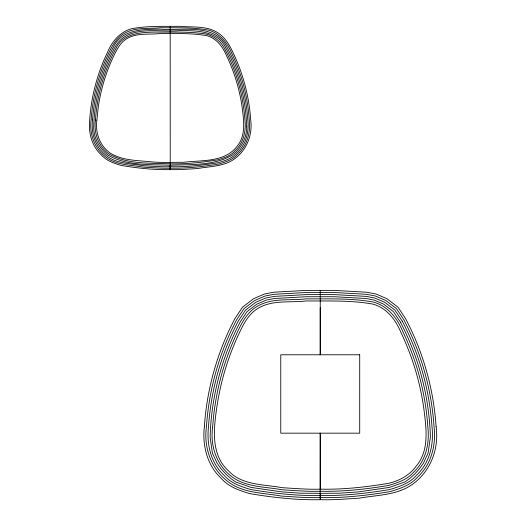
<?xml version="1.0" encoding="UTF-8"?>
<svg xmlns="http://www.w3.org/2000/svg" width="526" height="526" viewBox="0 0 526 526"><rect width="100%" height="100%" fill="white"/><g stroke="black" fill="none" stroke-linecap="round" stroke-linejoin="round"><path stroke-width="0.79" d="M320.242 489.154C343.07 489.653 365.787 487.135 388.28 483.361C399.372 480.869 409.465 475.379 416.237 466.082C429.893 449.993 426.093 427.158 423.739 407.86A260.824 260.824 0 0 0 412.233 360.113A259.87 259.87 0 0 0 401.101 332.84C395.835 320.032 386.952 308.045 373.046 304.133C351.144 300.149 328.618 301.155 306.441 300.925C290.608 302.877 273.316 299.662 258.831 307.855C249.166 313.266 243.906 323.155 239.376 332.84A259.87 259.87 0 0 0 228.245 360.113A260.824 260.824 0 0 0 216.745 407.86C213.641 429.111 210.781 454.99 228.488 470.849C242.052 485.531 264.19 484.282 282.284 487.707C294.935 488.43 307.546 489.575 320.242 489.154L320.242 433.168M320.235 354.78L320.242 307.513M170.194 165.532L170.154 169.622C153.743 169.931 137.417 168.129 121.243 165.453C113.945 163.31 106.581 160.857 101.4 154.973C91.662 146.09 88.223 132.434 89.716 119.639A183.758 183.758 0 0 1 107.56 52.225C111.966 41.488 119.921 32.04 131.415 28.772C147.365 25.702 163.803 26.491 179.971 26.3C192.181 27.51 205.357 25.629 216.469 31.968C224.424 36.366 229.119 44.21 232.827 52.225A183.758 183.758 0 0 1 250.672 119.639C252.723 134.288 247.128 149.542 235.109 158.425C224.405 166.676 209.966 166.308 197.243 168.576C188.236 169.076 179.261 169.891 170.227 169.622L170.194 26.3M320.235 433.168L320.189 499.7C296.546 500.154 273.04 497.524 249.758 493.618C239.218 490.488 228.606 486.866 221.183 478.318C207.099 465.254 202.221 445.351 204.351 426.717M95.456 120.033C93.641 132.808 98.277 146.202 108.869 153.914C126.911 164.454 149.831 162.942 170.194 163.823C186.158 164.184 202.043 162.429 217.777 159.832C224.03 157.899 230.493 156.018 234.918 150.883C243.512 143.171 246.201 131.158 244.925 120.033A177.906 177.906 0 0 0 224.602 48.727C221.091 41.699 214.7 36.702 207.283 34.308C191.924 31.507 176.125 32.224 160.568 32.06C144.749 32.125 123.676 31.711 115.786 48.727A177.906 177.906 0 0 0 95.462 120.033M170.214 168.169C186.52 168.498 202.734 166.709 218.803 164.053C225.838 161.962 232.972 159.648 237.969 153.954C247.417 145.36 250.678 132.118 249.239 119.737A182.325 182.325 0 0 0 231.532 52.85C227.278 42.494 219.664 33.296 208.546 30.153C192.746 27.148 176.466 27.917 160.45 27.733C148.483 28.976 135.544 27.023 124.636 33.223C116.936 37.477 112.446 45.104 108.849 52.85A182.325 182.325 0 0 0 91.149 119.737C89.15 133.92 94.509 148.713 106.167 157.3C116.687 165.328 130.829 164.894 143.276 167.143C152.244 167.643 161.173 168.451 170.168 168.169M320.275 497.583C343.754 498.063 367.109 495.446 390.239 491.567C400.398 488.516 410.681 485.11 417.841 476.826C431.511 464.195 436.12 444.891 434.068 426.862A269.154 269.154 0 0 0 408.577 329.184L403.968 319.972L396.499 308.69L385.834 300.524L375.472 296.046L366.359 294.284L334.266 292.515L306.211 292.515L274.118 294.284L265.005 296.046L254.643 300.524L243.979 308.69L236.516 319.972L231.913 329.184A269.154 269.154 0 0 0 206.429 426.862C203.555 447.495 211.169 469.067 228.047 481.704C243.13 493.408 263.546 492.809 281.482 496.084C294.389 496.82 307.256 497.99 320.209 497.583M320.255 495.472C343.577 495.979 366.78 493.368 389.746 489.522C399.53 486.55 409.498 483.348 416.382 475.34C429.637 463.136 433.983 444.431 432.004 427A267.004 267.004 0 0 0 402.193 321.024M320.222 495.472C296.901 495.979 273.704 493.368 250.731 489.522C240.947 486.55 230.986 483.348 224.096 475.34C210.841 463.136 206.501 444.431 208.48 427A267.004 267.004 0 0 1 238.291 321.024L245.504 310.149L255.689 302.351L265.61 298.064L274.368 296.375L306.27 294.613L334.214 294.613L366.109 296.375L374.867 298.064L384.795 302.351L394.98 310.149L402.18 321.031M400.378 322.109L393.441 311.629L383.737 304.199L374.256 300.103L365.859 298.479L334.155 296.73L306.329 296.73L274.625 298.479L266.228 300.103L256.741 304.199L247.042 311.629L240.106 322.109A264.795 264.795 0 0 0 210.104 437.113L212.392 453.064L217.054 463.143L221.025 468.725L225.575 473.827L230.644 478.404L235.543 481.941L251.224 487.451L281.883 491.882L301.003 493.21L320.242 493.316L339.48 493.21L358.594 491.882L389.253 487.451L404.941 481.941L409.839 478.404L414.909 473.827L419.459 468.725L423.43 463.143L428.085 453.064L430.399 437.113A264.795 264.795 0 0 0 400.391 322.103M436.126 426.717C439.059 448.034 431.123 470.283 413.725 483.348C398.366 495.374 377.523 494.874 359.199 498.175C346.226 498.904 333.306 500.094 320.295 499.7L320.242 493.73M320.242 290.418L320.242 354.78M204.364 426.717A271.271 271.271 0 0 1 230.04 328.27L234.727 318.907L242.46 307.23L253.604 298.696L264.4 294.027L273.868 292.2L306.158 290.418L334.326 290.418L366.609 292.2L376.077 294.027L386.88 298.696L398.024 307.23L405.756 318.907L410.431 328.277A271.271 271.271 0 0 1 436.12 426.717M359.718 354.78L359.712 433.168L280.766 433.168L280.766 354.78L359.718 354.78M92.576 119.836C90.643 133.551 95.758 147.878 107.067 156.176C117.397 163.974 131.237 163.481 143.414 165.716C152.336 166.216 161.232 167.012 170.181 166.722C186.382 167.071 202.497 165.289 218.461 162.652C225.24 160.614 232.15 158.444 236.956 152.934C246.122 144.63 249.192 131.796 247.805 119.836A180.957 180.957 0 0 0 227.094 47.268C214.496 22.769 182.66 31.001 160.489 29.173C143.466 29.292 121.743 29.094 113.287 47.268A180.957 180.957 0 0 0 92.576 119.836M96.889 120.125C95.134 132.44 99.526 145.373 109.763 152.79C121.591 160.515 136.701 160.364 150.357 161.745C161.337 162.902 172.403 162.212 183.423 162.304C201.603 160.029 224.398 162.56 236.858 146.596C246.313 135.629 243.716 119.941 242.065 106.725A176.565 176.565 0 0 0 226.344 55.348C222.669 46.531 216.456 38.345 206.863 35.689C191.648 32.96 176.006 33.651 160.608 33.493C149.614 34.834 137.628 32.619 127.542 38.24C120.868 41.922 117.186 48.694 114.037 55.348A176.565 176.565 0 0 0 98.316 106.725L96.889 120.125M212.622 427.29C210.025 445.877 216.594 465.418 231.933 476.766C246.214 487.451 265.314 486.596 282.087 489.798C294.803 490.528 307.48 491.672 320.242 491.238C343.235 491.764 366.116 489.2 388.767 485.406C397.787 482.592 407.104 479.811 413.449 472.341C425.876 461 429.676 443.497 427.855 427.29A262.77 262.77 0 0 0 402.975 331.926C397.478 318.572 388.109 306.211 373.651 302.115C351.539 298.032 328.783 299.07 306.382 298.827C290.201 300.747 272.567 297.617 257.786 306.027C247.753 311.648 242.203 321.846 237.515 331.932A262.77 262.77 0 0 0 212.635 427.29M246.687 126.759C246.76 137.95 241.197 148.299 232.413 155.038C214.463 165.835 190.662 164.408 170.194 165.249C149.719 164.408 125.918 165.835 107.968 155.038C99.184 148.299 93.628 137.95 93.694 126.759A179.405 179.405 0 0 1 114.543 47.997C126.93 24.097 158.227 32.579 179.853 30.62C196.185 30.574 217.738 30.554 225.838 47.997A179.405 179.405 0 0 1 246.687 126.759"/></g></svg>
